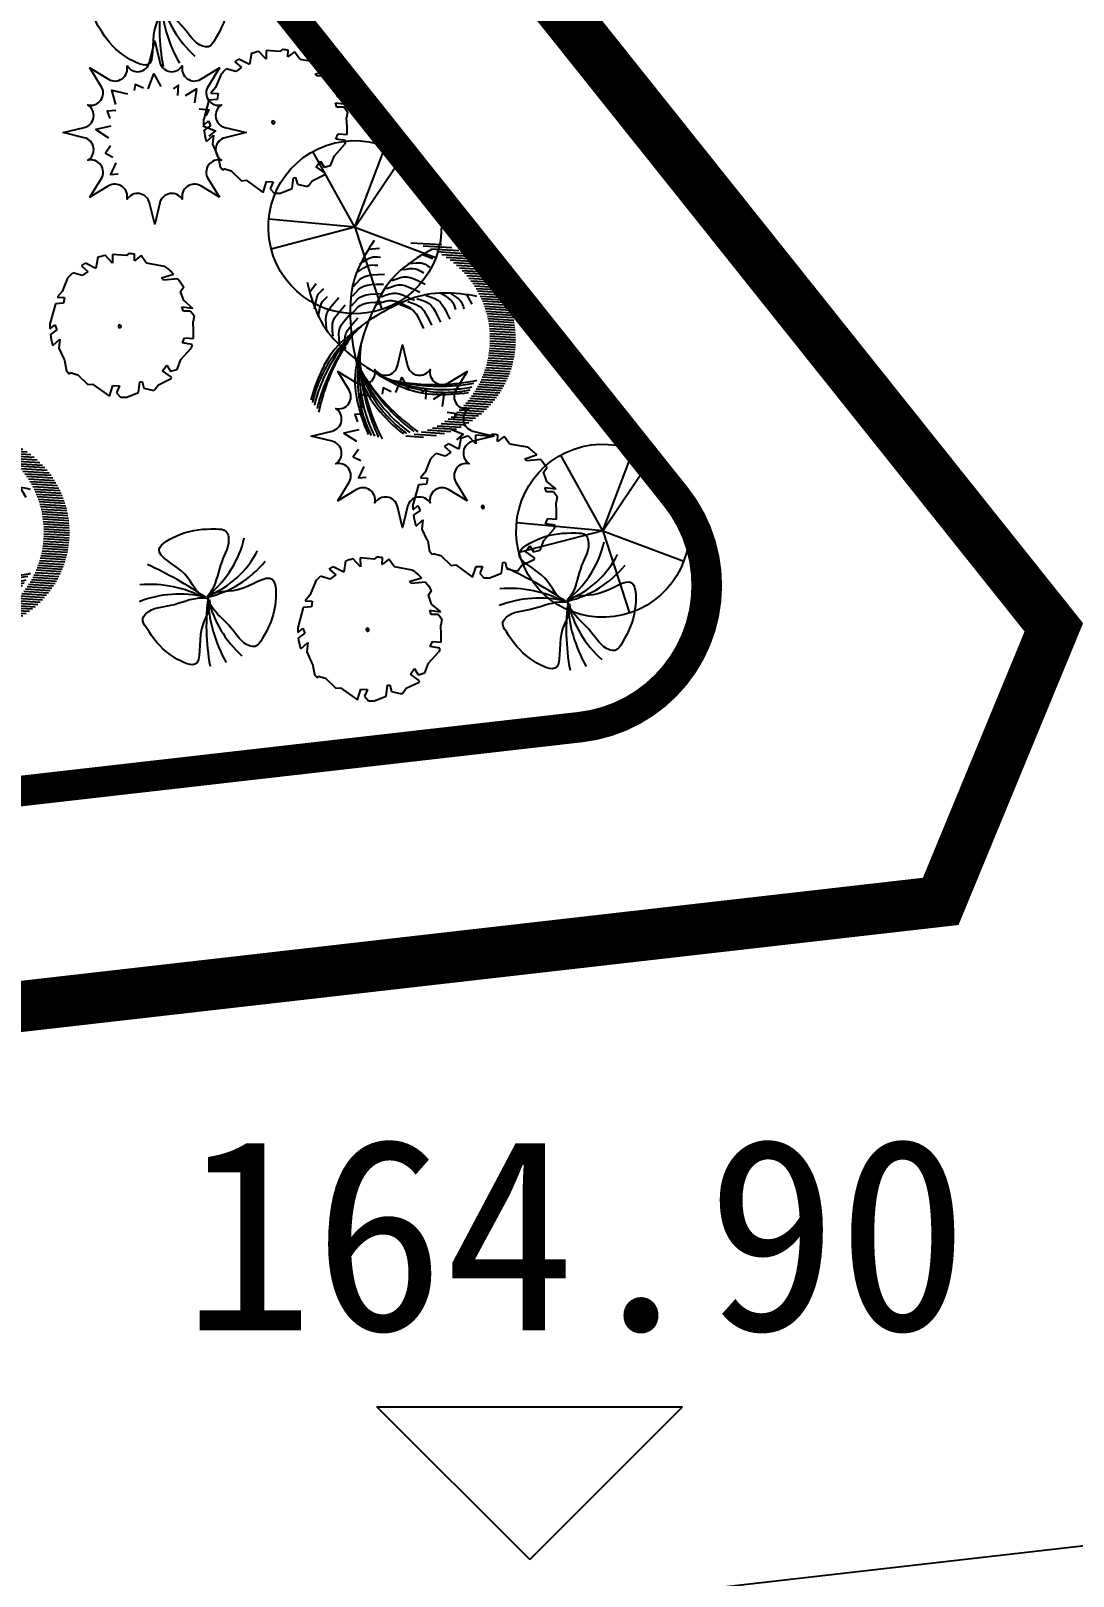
# Model space of a CAD drawing. Extents: x -809667 to 586099, y 3084146 to 3634412.
# Drawn here: x 381991.97 to 382002.2, y 3085686.05 to 3085701.21 of the extents above; entities that cross this region are included whole.
import ezdxf

# ---------------------------------------------------------------- set-up
doc = ezdxf.new("R2010")
doc.units = 0
doc.header["$LTSCALE"] = 0.5
doc.header["$PDSIZE"] = 0.2
doc.linetypes.add('CONTINOUS', pattern=[0])
doc.layers.get('0').update_dxf_attribs({"linetype": 'CONTINUOUS'})
doc.layers.get('Defpoints').update_dxf_attribs({"linetype": 'CONTINUOUS'})
for name, color, linetype in [('A-S-TREE', 95, 'CONTINUOUS'), ('DIM_ELEV', 3, 'CONTINUOUS'), ('PUB_DIM', 3, 'CONTINUOUS'), ('TREE', 3, 'CONTINUOUS'), ('TREE1', 7, 'CONTINUOUS'), ('图框', 4, 'CONTINUOUS'), ('建筑', 7, 'CONTINUOUS'), ('树木', 94, 'CONTINUOUS'), ('绿化图层', 84, 'CONTINUOUS'), ('设计图层', 7, 'CONTINUOUS')]:
    doc.layers.add(name, color=color, linetype=linetype)
doc.styles.add('_TCH_DIM_T3', font='SIMPLEX', dxfattribs={"width": 0.705882, "bigfont": 'GBCBIG'})
doc.styles.add('宋体', font='')
doc.styles.get('宋体').set_extended_font_data('SimSun')
doc.dimstyles.new('_TCH_ARCH&&1', dxfattribs={"dimtxt": 1.4875, "dimasz": 0.5, "dimexe": 1.25, "dimexo": 1.5, "dimgap": 0.63125, "dimtad": 1, "dimdec": 1, "dimzin": 0, "dimdsep": 46, "dimtxsty": '_TCH_DIM_T3', "dimblk": 'ARCHTICK', "dimcen": 0.09, "dimclrt": 7, "dimazin": 2, "dimtfac": 1, "dimtdec": 1, "dimtix": 1, "dimtmove": 2, "dimatfit": 3, "dimfxl": 0, "dimtolj": 1, "dimtzin": 0, "dimarcsym": 0})

# ---------------------------------------------------------------- blocks, each defined once
blk = doc.blocks.new('TREE1')
at = {"layer": 'A-S-TREE', "color": 0}
for p, q in [((-50, 23), (36, 4021)), ((-50, 23), (-3120, 2586)), ((-49, 22), (-3255, -2371)), ((-49, 23), (-2621, -3042)), ((-50, 23), (629, -3920)), ((-50, 23), (3590, -1636)), ((-50, 23), (3937, -304))]:
    blk.add_line(p, q, dxfattribs=at)
blk.add_ellipse((-50, 22), major_axis=(4000, 0), ratio=1, dxfattribs=at)
blk = doc.blocks.new('T-7')
at = {"layer": 'TREE', "color": 8, "ltscale": 200, "xscale": 0.4020618556701031, "yscale": 0.4020618556701031, "zscale": 0.4020618556701031, "rotation": 199.2879054791862}
blk.add_blockref('TREE1', (4, 110), dxfattribs=at)
blk = doc.blocks.new('*E54')
at = {"layer": 'TREE', "color": 0}
blk.add_ellipse((-2.37, 3.565), major_axis=(2.696, 1.394), ratio=1, start_param=0.518575, end_param=0.519414, dxfattribs=at)
blk = doc.blocks.new('A$C4C586FE1')
at = {"layer": 'TREE', "color": 0}
for p, q in [((1100, 2801), (873, 2660)), ((1294, 2743), (1193, 2819)), ((1261, 2599), (1294, 2743)), ((1418, 2836), (1389, 2617)), ((1787, 2660), (1418, 2836)), ((514, 2441), (288, 2276)), ((570, 2555), (514, 2441)), ((785, 2557), (585, 2566)), ((842, 2436), (785, 2557)), ((885, 2449), (842, 2436)), ((873, 2660), (885, 2449)), ((1389, 2617), (1261, 2599)), ((1875, 2686), (1787, 2660)), ((2108, 2532), (1875, 2686)), ((2261, 2516), (2108, 2532)), ((2273, 2551), (2261, 2516)), ((2411, 2297), (2336, 2500)), ((330, 2136), (208, 2079)), ((288, 2276), (288, 2250)), ((288, 2250), (484, 2157)), ((422, 2031), (330, 2136)), ((484, 2157), (422, 2031)), ((2434, 2275), (2411, 2297)), ((2565, 2086), (2434, 2275)), ((171, 1878), (16, 1628)), ((208, 2079), (171, 1878)), ((2577, 1905), (2565, 2086)), ((2688, 2051), (2577, 1905)), ((2666, 1735), (2772, 1843)), ((6, 1547), (198, 1550)), ((198, 1550), (173, 1443)), ((2724, 1646), (2666, 1735)), ((2799, 1744), (2724, 1646)), ((2788, 1244), (2821, 1629)), ((173, 1443), (0, 1425)), ((0, 1425), (27, 1279)), ((27, 1279), (67, 1102)), ((2632, 1202), (2788, 1244)), ((67, 988), (67, 1102)), ((67, 988), (157, 906)), ((157, 906), (291, 931)), ((291, 931), (335, 852)), ((2635, 1086), (2632, 1202)), ((2775, 1105), (2635, 1086)), ((2643, 702), (2702, 978)), ((2702, 978), (2775, 1105)), ((335, 852), (122, 842)), ((123, 841), (320, 727)), ((320, 727), (414, 564)), ((414, 564), (369, 464)), ((513, 326), (783, 402)), ((827, 368), (610, 253)), ((783, 402), (827, 368)), ((2130, 415), (2352, 350)), ((2132, 192), (2130, 415)), ((2275, 501), (2371, 599)), ((2419, 413), (2275, 501)), ((2371, 599), (2563, 580)), ((1176, 133), (821, 132)), ((1176, 133), (1302, 10)), ((1302, 10), (1413, 132)), ((1413, 132), (1432, 0)), ((1540, 5), (1587, 59)), ((1587, 59), (1859, 85)), ((1826, 254), (2000, 124)), ((1859, 85), (1826, 254))]:
    blk.add_line(p, q, dxfattribs=at)
at = {"layer": 'TREE', "color": 0, "extrusion": (0, 0, -1)}
for major_axis, start_param, end_param in [((1003, 1003), -1.011805, -0.945114), ((1003, 1003), -1.426629, -1.413216), ((1003, 1003), -0.139248, -0.081961), ((839, 1144), 0.475418, 0.633835), ((1003, 1003), 4.017991, 4.075425), ((1003, 1003), 0.553886, 0.636541), ((1003, 1003), 1.314933, 1.417635), ((839, 1143), 3.200433, 3.340883), ((1003, 1003), 1.573401, 1.638153), ((839, 1144), 2.942836, 3.115157), ((1003, 1003), 2.270337, 2.346427), ((1003, 1003), 1.829101, 1.934165)]:
    blk.add_ellipse((1418, 1418), major_axis=major_axis, ratio=1, start_param=start_param, end_param=end_param, dxfattribs=at)
at = {"layer": 'TREE', "color": 0, "linetype": 'Continuous'}
for start_param, end_param in [(0.01341, 3.155003), (3.155003, 6.296595)]:
    blk.add_ellipse((1466, 1447), major_axis=(19.2, 19.2), ratio=1, start_param=start_param, end_param=end_param, dxfattribs=at)
at = {"layer": 'TREE', "color": 8, "linetype": 'CONTINOUS', "extrusion": (0, 0, -1), "xscale": 467.4085850556439, "yscale": 467.4085850556439, "zscale": -467.4085850556439, "rotation": 278.9250190116231}
blk.add_blockref('*E54', (-2893, 66), dxfattribs=at)
blk = doc.blocks.new('红枫')
at = {"color": 0}
blk.add_lwpolyline([(1297, -1371), (924, -1143, 0.665495), (552, -1412, 0.665495), (98, -1485), (-4, -1910), (-107, -1485, 0.665495), (-561, -1412, 0.665495), (-933, -1143), (-1306, -1371), (-1078, -998, 0.665495), (-1348, -625, 0.665495), (-1420, -172), (-1845, -69), (-1420, 34, 0.665495), (-1348, 487, 0.665495), (-1078, 859), (-1306, 1233), (-933, 1005, 0.665495), (-561, 1274, 0.665495), (-107, 1347), (-4, 1772), (98, 1347, 0.665495), (552, 1274, 0.665495), (924, 1005), (1297, 1233), (1069, 859, 0.665495), (1339, 487, 0.665495), (1411, 34), (1836, -69), (1411, -172, 0.665495), (1339, -625, 0.665495), (1069, -998)], format="xyb", close=True, dxfattribs=at)
blk.add_lwpolyline([(1297, -1371), (924, -1143, 0.665495), (552, -1412, 0.665495), (98, -1485), (-4, -1910), (-107, -1485, 0.665495), (-561, -1412, 0.665495), (-933, -1143), (-1306, -1371), (-1078, -998, 0.665495), (-1348, -625, 0.665495), (-1420, -172), (-1845, -69), (-1420, 34, 0.665495), (-1348, 487, 0.665495), (-1078, 859), (-1306, 1233), (-933, 1005, 0.665495), (-561, 1274, 0.665495), (-107, 1347), (-4, 1772), (98, 1347, 0.665495), (552, 1274, 0.665495), (924, 1005), (1297, 1233), (1069, 859, 0.665495), (1339, 487, 0.665495), (1411, 34), (1836, -69), (1411, -172, 0.665495), (1339, -625, 0.665495), (1069, -998)], format="xyb", close=True, dxfattribs=at)
for points in [[(-137, 808), (-20, 1111), (120, 855)], [(-783, 497), (-869, 784), (-550, 714)], [(-231, 823), (-394, 901), (-417, 777)], [(462, 676), (478, 886), (369, 808)], [(618, 676), (836, 808), (797, 528)], [(-783, 372), (-962, 364), (-908, 217)], [(891, 411), (1085, 388), (1023, 271)], [(-885, 61), (-1188, -9), (-931, -172)], [(968, 69), (1218, -32), (1085, -141)], [(-892, -336), (-994, -484), (-846, -561)], [(-783, -678), (-892, -911), (-737, -896)]]:
    blk.add_lwpolyline(points, dxfattribs=at)
blk = doc.blocks.new('03')
at = {"layer": '树木', "color": 0}
for p, q in [((0.029, 1.518), (-0.112, 1.231)), ((0.063, 1.519), (-0.078, 1.232)), ((0.097, 1.519), (-0.045, 1.233)), ((0.13, 1.518), (-0.011, 1.232)), ((-0.566, 1.329), (-0.714, 1.031)), ((-0.518, 1.358), (-0.665, 1.062)), ((-0.472, 1.383), (-0.618, 1.088)), ((-0.428, 1.405), (-0.573, 1.111)), ((-0.385, 1.424), (-0.53, 1.131)), ((-0.343, 1.441), (-0.488, 1.149)), ((-0.303, 1.456), (-0.447, 1.164)), ((-0.263, 1.468), (-0.407, 1.178)), ((-0.224, 1.479), (-0.367, 1.189)), ((-0.186, 1.489), (-0.329, 1.199)), ((-0.148, 1.496), (-0.291, 1.208)), ((-0.112, 1.503), (-0.254, 1.215)), ((-0.076, 1.508), (-0.218, 1.221)), ((-0.04, 1.512), (-0.182, 1.225)), ((-0.005, 1.516), (-0.147, 1.229)), ((0.163, 1.516), (0.021, 1.231)), ((0.195, 1.513), (0.054, 1.229)), ((0.227, 1.51), (0.086, 1.225)), ((0.258, 1.506), (0.117, 1.221)), ((0.289, 1.501), (0.148, 1.217)), ((0.32, 1.495), (0.179, 1.211)), ((0.35, 1.488), (0.209, 1.205)), ((0.38, 1.481), (0.239, 1.198)), ((0.409, 1.473), (0.269, 1.19)), ((0.438, 1.464), (0.298, 1.182)), ((0.467, 1.455), (0.327, 1.173)), ((0.496, 1.445), (0.356, 1.163)), ((0.524, 1.434), (0.384, 1.152)), ((0.552, 1.423), (0.412, 1.141)), ((0.579, 1.411), (0.44, 1.129)), ((0.606, 1.398), (0.467, 1.117)), ((0.633, 1.384), (0.494, 1.104)), ((0.66, 1.37), (0.521, 1.09)), ((0.686, 1.355), (0.547, 1.075)), ((0.712, 1.34), (0.573, 1.06)), ((-0.794, 1.14), (-0.951, 0.823)), ((-0.728, 1.204), (-0.881, 0.896)), ((-0.67, 1.254), (-0.82, 0.951)), ((-0.616, 1.295), (-0.765, 0.994)), ((0.737, 1.324), (0.598, 1.044)), ((0.762, 1.307), (0.624, 1.028)), ((0.787, 1.289), (0.649, 1.01)), ((0.811, 1.271), (0.673, 0.992)), ((0.835, 1.252), (0.697, 0.974)), ((0.859, 1.233), (0.721, 0.954)), ((0.883, 1.212), (0.745, 0.934)), ((0.906, 1.191), (0.768, 0.913)), ((0.928, 1.169), (0.791, 0.892)), ((0.95, 1.146), (0.813, 0.869)), ((-0.875, 1.043), (-1.045, 0.699)), ((-0.254, 0.932), (-0.216, 0.957)), ((-0.216, 0.957), (-0.187, 0.974)), ((-0.197, 1.084), (-0.062, 1.101)), ((-0.187, 0.974), (-0.161, 0.985)), ((-0.161, 0.985), (-0.138, 0.991)), ((-0.138, 0.991), (-0.113, 0.992)), ((-0.113, 0.992), (-0.083, 0.991)), ((-0.083, 0.991), (-0.047, 0.988)), ((0.972, 1.123), (0.835, 0.846)), ((0.994, 1.098), (0.857, 0.822)), ((1.015, 1.073), (0.878, 0.797)), ((1.035, 1.047), (0.899, 0.771)), ((1.055, 1.02), (0.919, 0.744)), ((1.075, 0.992), (0.939, 0.717)), ((1.094, 0.963), (0.958, 0.688)), ((-0.86, 0.779), (-0.766, 0.877)), ((-0.755, 0.744), (-0.737, 0.761)), ((-0.737, 0.761), (-0.713, 0.779)), ((-0.713, 0.779), (-0.683, 0.8)), ((-0.337, 0.801), (-0.289, 0.833)), ((-0.302, 0.9), (-0.254, 0.932)), ((-0.289, 0.833), (-0.251, 0.857)), ((-0.251, 0.857), (-0.221, 0.874)), ((-0.237, 0.751), (-0.198, 0.763)), ((-0.221, 0.874), (-0.196, 0.885)), ((-0.198, 0.763), (-0.148, 0.77)), ((-0.196, 0.885), (-0.172, 0.891)), ((-0.172, 0.891), (-0.147, 0.893)), ((-0.148, 0.77), (-0.082, 0.775)), ((-0.147, 0.893), (-0.118, 0.892)), ((-0.118, 0.892), (-0.081, 0.889)), ((-0.082, 0.775), (0.003, 0.779)), ((1.112, 0.933), (0.977, 0.658)), ((1.13, 0.902), (0.995, 0.628)), ((1.148, 0.869), (1.012, 0.596)), ((1.165, 0.835), (1.029, 0.562)), ((1.181, 0.8), (1.046, 0.528)), ((1.196, 0.764), (1.061, 0.492)), ((-0.825, 0.57), (-0.808, 0.625)), ((-0.808, 0.625), (-0.795, 0.668)), ((-0.795, 0.668), (-0.782, 0.7)), ((-0.782, 0.7), (-0.769, 0.724)), ((-0.772, 0.526), (-0.759, 0.569)), ((-0.769, 0.724), (-0.755, 0.744)), ((-0.759, 0.569), (-0.746, 0.601)), ((-0.746, 0.601), (-0.733, 0.625)), ((-0.733, 0.625), (-0.719, 0.645)), ((-0.719, 0.645), (-0.701, 0.662)), ((-0.701, 0.662), (-0.677, 0.68)), ((-0.677, 0.68), (-0.647, 0.701)), ((-0.623, 0.567), (-0.576, 0.612)), ((-0.576, 0.612), (-0.512, 0.669)), ((-0.509, 0.513), (-0.445, 0.57)), ((-0.378, 0.625), (-0.337, 0.672)), ((-0.347, 0.553), (-0.313, 0.589)), ((-0.337, 0.672), (-0.302, 0.707)), ((-0.313, 0.589), (-0.281, 0.615)), ((-0.302, 0.707), (-0.271, 0.733)), ((-0.281, 0.615), (-0.248, 0.632)), ((-0.271, 0.733), (-0.237, 0.751)), ((-0.248, 0.632), (-0.208, 0.644)), ((-0.208, 0.644), (-0.158, 0.651)), ((-0.158, 0.651), (-0.092, 0.656)), ((-0.092, 0.656), (-0.007, 0.66)), ((1.211, 0.725), (1.076, 0.454)), ((1.224, 0.685), (1.09, 0.415)), ((1.237, 0.643), (1.103, 0.373)), ((1.248, 0.599), (1.115, 0.33)), ((-0.789, 0.471), (-0.772, 0.526)), ((-0.708, 0.371), (-0.704, 0.42)), ((-0.704, 0.42), (-0.696, 0.46)), ((-0.696, 0.46), (-0.681, 0.495)), ((-0.681, 0.495), (-0.658, 0.529)), ((-0.658, 0.529), (-0.623, 0.567)), ((-0.629, 0.362), (-0.615, 0.396)), ((-0.615, 0.396), (-0.591, 0.43)), ((-0.591, 0.43), (-0.557, 0.468)), ((-0.557, 0.468), (-0.509, 0.513)), ((-0.49, 0.369), (-0.442, 0.414)), ((-0.442, 0.414), (-0.379, 0.471)), ((-0.399, 0.387), (-0.358, 0.435)), ((-0.388, 0.506), (-0.347, 0.553)), ((-0.378, 0.334), (-0.314, 0.391)), ((-0.358, 0.435), (-0.323, 0.47)), ((-0.324, 0.368), (-0.292, 0.394)), ((-0.323, 0.47), (-0.292, 0.496)), ((-0.292, 0.496), (-0.259, 0.514)), ((-0.292, 0.394), (-0.259, 0.411)), ((-0.259, 0.514), (-0.219, 0.525)), ((-0.259, 0.411), (-0.219, 0.423)), ((-0.219, 0.525), (-0.169, 0.533)), ((-0.219, 0.423), (-0.169, 0.43)), ((-0.169, 0.533), (-0.103, 0.538)), ((-0.169, 0.43), (-0.104, 0.435)), ((-0.104, 0.435), (-0.018, 0.439)), ((-0.103, 0.538), (-0.018, 0.542)), ((1.259, 0.552), (1.126, 0.284)), ((1.267, 0.502), (1.135, 0.235)), ((1.274, 0.449), (1.143, 0.183)), ((1.279, 0.391), (1.149, 0.127)), ((-1.175, 0.191), (-1.137, 0.321)), ((-1.07, 0.184), (-1.066, 0.208)), ((-1.066, 0.208), (-1.058, 0.232)), ((-1.058, 0.232), (-1.045, 0.259)), ((-1.045, 0.259), (-1.028, 0.291)), ((-0.967, 0.188), (-0.95, 0.22)), ((-0.846, 0.174), (-0.816, 0.254)), ((-0.741, 0.118), (-0.711, 0.197)), ((-0.711, 0.308), (-0.708, 0.371)), ((-0.644, 0.21), (-0.642, 0.272)), ((-0.642, 0.272), (-0.637, 0.322)), ((-0.637, 0.322), (-0.629, 0.362)), ((-0.575, 0.174), (-0.571, 0.223)), ((-0.571, 0.223), (-0.563, 0.263)), ((-0.563, 0.263), (-0.548, 0.298)), ((-0.548, 0.298), (-0.525, 0.332)), ((-0.525, 0.332), (-0.49, 0.369)), ((-0.498, 0.183), (-0.484, 0.218)), ((-0.484, 0.218), (-0.46, 0.252)), ((-0.46, 0.252), (-0.426, 0.289)), ((-0.426, 0.289), (-0.378, 0.334)), ((-0.4, 0.285), (-0.358, 0.332)), ((-0.358, 0.332), (-0.324, 0.368)), ((1.282, 0.328), (1.152, 0.066)), ((1.28, 0.257), (1.152, -0.001)), ((-1.07, 0.157), (-1.07, 0.184)), ((-1.066, 0.123), (-1.07, 0.157)), ((-1.059, 0.078), (-1.066, 0.123)), ((-1.048, 0.021), (-1.059, 0.078)), ((-0.992, 0.113), (-0.988, 0.137)), ((-0.992, 0.086), (-0.992, 0.113)), ((-0.988, 0.052), (-0.992, 0.086)), ((-0.988, 0.137), (-0.98, 0.161)), ((-0.981, 0.007), (-0.988, 0.052)), ((-0.97, -0.05), (-0.981, 0.007)), ((-0.98, 0.161), (-0.967, 0.188)), ((-0.886, 0.022), (-0.881, 0.063)), ((-0.882, -0.016), (-0.886, 0.022)), ((-0.881, 0.063), (-0.867, 0.112)), ((-0.867, 0.112), (-0.846, 0.174)), ((-0.781, -0.035), (-0.776, 0.006)), ((-0.776, 0.006), (-0.763, 0.055)), ((-0.763, 0.055), (-0.741, 0.118)), ((-0.658, -0.001), (-0.636, 0.061)), ((-0.636, 0.061), (-0.606, 0.141)), ((-0.577, 0.111), (-0.575, 0.174)), ((-0.564, -0.042), (-0.542, 0.02)), ((-0.542, 0.02), (-0.512, 0.1)), ((-0.513, 0.031), (-0.511, 0.094)), ((-0.511, 0.094), (-0.507, 0.143)), ((-0.507, 0.143), (-0.498, 0.183)), ((1.256, 0.074), (1.135, -0.17)), ((1.273, 0.175), (1.147, -0.078)), ((-0.871, -0.055), (-0.882, -0.016)), ((-0.852, -0.1), (-0.871, -0.055)), ((-0.825, -0.157), (-0.852, -0.1)), ((-0.778, -0.072), (-0.781, -0.035)), ((-0.766, -0.112), (-0.778, -0.072)), ((-0.747, -0.157), (-0.766, -0.112)), ((-0.72, -0.214), (-0.747, -0.157)), ((-0.676, -0.091), (-0.671, -0.05)), ((-0.673, -0.129), (-0.676, -0.091)), ((-0.662, -0.168), (-0.673, -0.129)), ((-0.671, -0.05), (-0.658, -0.001)), ((-0.642, -0.214), (-0.662, -0.168)), ((-0.582, -0.132), (-0.577, -0.091)), ((-0.579, -0.17), (-0.582, -0.132)), ((-0.568, -0.209), (-0.579, -0.17)), ((-0.577, -0.091), (-0.564, -0.042)), ((1.213, -0.081), (1.117, -0.275)), ((-0.733, -0.449), (-0.77, -0.372)), ((-0.62, -0.411), (-0.658, -0.334)), ((-0.615, -0.27), (-0.642, -0.214)), ((-0.549, -0.255), (-0.568, -0.209)), ((-0.522, -0.311), (-0.549, -0.255)), ((-0.507, -0.373), (-0.545, -0.296)), ((-0.476, -0.431), (-0.507, -0.373)), ((-0.413, -0.332), (-0.451, -0.255)), ((-0.382, -0.39), (-0.413, -0.332)), ((-0.969, -0.678), (-1.039, -0.562)), ((-0.93, -0.537), (-0.942, -0.502)), ((-0.919, -0.564), (-0.93, -0.537)), ((-0.908, -0.586), (-0.919, -0.564)), ((-0.825, -0.529), (-0.837, -0.494)), ((-0.814, -0.556), (-0.825, -0.529)), ((-0.803, -0.578), (-0.814, -0.556)), ((-0.702, -0.507), (-0.733, -0.449)), ((-0.675, -0.55), (-0.702, -0.507)), ((-0.648, -0.582), (-0.675, -0.55)), ((-0.589, -0.469), (-0.62, -0.411)), ((-0.562, -0.512), (-0.589, -0.469)), ((-0.535, -0.543), (-0.562, -0.512)), ((-0.506, -0.567), (-0.535, -0.543)), ((-0.469, -0.585), (-0.506, -0.567)), ((-0.449, -0.474), (-0.476, -0.431)), ((-0.422, -0.505), (-0.449, -0.474)), ((-0.393, -0.529), (-0.422, -0.505)), ((-0.356, -0.547), (-0.393, -0.529)), ((-0.355, -0.433), (-0.382, -0.39)), ((-0.31, -0.564), (-0.356, -0.547)), ((-0.328, -0.465), (-0.355, -0.433)), ((-0.299, -0.488), (-0.328, -0.465)), ((-0.25, -0.583), (-0.31, -0.564)), ((-0.262, -0.506), (-0.299, -0.488)), ((-0.216, -0.524), (-0.262, -0.506)), ((-0.156, -0.542), (-0.216, -0.524)), ((-0.893, -0.606), (-0.908, -0.586)), ((-0.872, -0.624), (-0.893, -0.606)), ((-0.845, -0.645), (-0.872, -0.624)), ((-0.807, -0.67), (-0.845, -0.645)), ((-0.758, -0.701), (-0.807, -0.67)), ((-0.788, -0.597), (-0.803, -0.578)), ((-0.767, -0.616), (-0.788, -0.597)), ((-0.74, -0.637), (-0.767, -0.616)), ((-0.703, -0.661), (-0.74, -0.637)), ((-0.653, -0.692), (-0.703, -0.661)), ((-0.618, -0.605), (-0.648, -0.582)), ((-0.582, -0.623), (-0.618, -0.605)), ((-0.536, -0.64), (-0.582, -0.623)), ((-0.476, -0.659), (-0.536, -0.64)), ((-0.423, -0.602), (-0.469, -0.585)), ((-0.363, -0.621), (-0.423, -0.602))]:
    blk.add_line(p, q, dxfattribs=at)
for centre, radius, start, end in [((1.529, 0.053), 2.01, 145.484, 157.144), ((1.13, 1.067), 2.01, 184.5918, 196.2518), ((0.723, 0.392), 1.136, 157.144, 178.0247), ((-1.695, 1.287), 2.564, 344.0494, 348.9103), ((-1.695, 1.287), 2.564, 339.1884, 344.0494), ((-1.037, 1.127), 2.015, 333.2953, 346.1281), ((-1.525, 1.295), 2.429, 341.9996, 346.9383), ((-0.949, 1.103), 1.865, 340.6014, 347.749), ((-0.615, 0.978), 1.543, 341.8041, 348.6651), ((0.29, 0.822), 1.136, 196.2518, 217.1325), ((2.203, 0.341), 2.616, 178.0247, 188.7387), ((-0.949, 1.103), 1.865, 330.5829, 340.6014), ((-1.525, 1.295), 2.429, 336.1061, 341.9996), ((-0.615, 0.978), 1.543, 333.0784, 341.8041), ((0.455, 1.367), 2.01, 212.167, 223.827), ((-0.255, 0.733), 1.141, 313.3698, 333.2953), ((-1.525, 1.295), 2.429, 328.3844, 336.1061), ((-1.695, 1.287), 2.564, 331.6293, 339.1884), ((-0.615, 0.978), 1.543, 321.697, 333.0784), ((1.471, 1.716), 2.616, 217.1325, 227.8465), ((-1.525, 1.295), 2.429, 320.6626, 328.3844), ((-1.695, 1.287), 2.564, 324.0702, 331.6293), ((-0.615, 0.978), 1.543, 310.3156, 321.697), ((-0.949, 1.103), 1.865, 321.6616, 330.5829), ((-0.176, 0.762), 1.136, 223.827, 244.7077), ((2.109, 0.327), 2.521, 188.7387, 199.6532), ((-1.203, 1.737), 2.521, 302.4554, 313.3698), ((-0.949, 1.103), 1.865, 312.7403, 321.6616), ((-0.11, 1.943), 2.429, 294.9659, 299.9046), ((-0.232, 2.062), 2.564, 297.0157, 301.8766), ((0.457, 2.1), 2.616, 244.7077, 255.4217), ((1.426, 0.349), 1.865, 199.0237, 207.9449), ((1.834, 0.799), 2.429, 206.9459, 214.6677), ((1.894, 0.958), 2.564, 210.3535, 217.9126), ((1.177, 0.094), 1.543, 196.5989, 207.9803), ((1.407, 1.646), 2.521, 227.8465, 238.7609), ((0.863, 1.233), 1.865, 238.1314, 247.0527), ((-0.11, 1.943), 2.429, 281.3506, 289.0724), ((-0.232, 2.062), 2.564, 284.5956, 292.1547), ((0.142, 1.391), 1.865, 283.5492, 293.5677), ((0.1, 1.47), 2.015, 286.2616, 299.0944), ((-0.11, 1.943), 2.429, 289.0724, 294.9659), ((0.278, 1.061), 1.543, 286.0447, 294.7704), ((-0.232, 2.062), 2.564, 292.1547, 297.0157), ((0.142, 1.391), 1.865, 293.5677, 300.7153), ((0.278, 1.061), 1.543, 294.7704, 301.6313), ((-1.254, 1.817), 2.616, 291.7414, 302.4554), ((0.808, -0.138), 1.141, 199.6532, 219.5786), ((1.426, 0.349), 1.865, 207.9449, 216.8662), ((0.433, 2.009), 2.521, 255.4217, 266.3361), ((0.896, 1.839), 2.429, 246.0537, 253.7754), ((0.842, 2.001), 2.564, 249.4612, 257.0204), ((0.831, 0.877), 1.543, 235.7067, 247.0881), ((0.142, 1.391), 1.865, 265.7066, 274.6279), ((-0.11, 1.943), 2.429, 273.6289, 281.3506), ((-0.232, 2.062), 2.564, 277.0364, 284.5956), ((0.278, 1.061), 1.543, 263.2819, 274.6633), ((0.691, 0.465), 1.141, 238.7609, 258.6864), ((0.863, 1.233), 1.865, 247.0527, 255.974), ((0.896, 1.839), 2.429, 253.7754, 261.4972), ((0.831, 0.877), 1.543, 247.0881, 258.4695), ((0.842, 2.001), 2.564, 257.0204, 264.5795), ((0.345, 0.631), 1.141, 266.3361, 286.2616), ((0.142, 1.391), 1.865, 274.6279, 283.5492), ((0.278, 1.061), 1.543, 274.6633, 286.0447), ((0.896, 1.839), 2.429, 261.4972, 267.3907), ((0.842, 2.001), 2.564, 264.5795, 269.4404), ((0.842, 2.001), 2.564, 269.4404, 274.3014), ((-0.719, 1.316), 2.01, 259.2007, 270.8607), ((-0.706, 0.442), 1.136, 270.8607, 291.7414), ((1.177, 0.094), 1.543, 207.9803, 219.3617), ((1.834, 0.799), 2.429, 214.6677, 222.3894), ((1.894, 0.958), 2.564, 217.9126, 225.4718), ((0.863, 1.233), 1.865, 255.974, 265.9925), ((0.863, 1.323), 2.015, 258.6864, 271.5192), ((0.831, 0.877), 1.543, 258.4695, 267.1952), ((0.863, 1.233), 1.865, 265.9925, 273.1401), ((0.831, 0.877), 1.543, 267.1952, 274.0561), ((0.896, 1.839), 2.429, 267.3907, 272.3294), ((1.483, 0.42), 2.015, 219.5786, 232.4114), ((1.426, 0.349), 1.865, 216.8662, 226.8847), ((1.177, 0.094), 1.543, 219.3617, 228.0874), ((1.834, 0.799), 2.429, 222.3894, 228.2829), ((1.894, 0.958), 2.564, 225.4718, 230.3327), ((1.177, 0.094), 1.543, 228.0874, 234.9484), ((1.426, 0.349), 1.865, 226.8847, 234.0323), ((1.834, 0.799), 2.429, 228.2829, 233.2216), ((1.894, 0.958), 2.564, 230.3327, 235.1936)]:
    blk.add_arc(centre, radius, start, end, dxfattribs=at)
blk = doc.blocks.new('白玉兰')
at = {"color": 0}
for centre, radius, start, end in [((-713, 1844), 1941, 291.8214, 332.6346), ((-1261, 1665), 2054, 309.3934, 347.1655), ((-4729, -6984), 8429, 56.1879, 65.279), ((-478, 2077), 2115, 283.2993, 320.8528), ((-559, -2135), 2214, 76.7033, 111.4018), ((-1148, -2037), 2310, 61.625, 95.1491), ((4371, -556), 4392, 172.1708, 190.6677), ((2827, 107), 2821, 182.2544, 209.8868), ((2146, 475), 2185, 193.3063, 228.4107)]:
    blk.add_arc(centre, radius, start, end, dxfattribs=at)
for points in [[(-33, 16), (-233, 73), (-342, 562), (-1254, 922), (-425, 1375), (-33, 1392), (376, 1386), (477, 1091), (236, 716), (185, 277), (29, 67), (-7, 18)], [(8, 31), (155, 177), (635, 34), (1395, 653), (1385, -291), (1209, -641), (1004, -995), (697, -939), (487, -546), (129, -287), (22, -49), (-3, 7)], [(36, -22), (99, -220), (-250, -580), (-51, -1540), (-885, -1095), (-1114, -777), (-1334, -432), (-1142, -186), (-697, -181), (-301, 17), (-41, 2), (21, -1)]]:
    blk.add_open_spline(points, degree=3, knots=[0, 0, 0, 0, 621.989778, 1340.944545, 1869.007736, 2592.427455, 2798.699245, 2915.827596, 3435.261502, 4029.77129, 4212.300518, 4212.300518, 4212.300518, 4212.300518], dxfattribs=at)
blk = doc.blocks.new('_ArchTick')
at = {"color": 0, "linetype": 'ByBlock', "const_width": 0.4}
blk.add_lwpolyline([(-0.5, -0.5), (0.5, 0.5)], dxfattribs=at)
blk = doc.blocks.new('*D88')
at = {"layer": 'Defpoints', "color": 0, "linetype": 'Continuous', "transparency": 16777216}
for p in [(382008.884, 3085687.095), (382009.014, 3085685.951), (381941.894, 3085678.283)]:
    blk.add_point(p, dxfattribs=at)
at = {"layer": 'PUB_DIM', "color": 0, "linetype": 'Continuous', "lineweight": -2, "transparency": 16777216}
for p, q in [((382008.844, 3085687.442), (382008.742, 3085688.337)), ((382008.884, 3085687.095), (381980.226, 3085683.821)), ((381941.764, 3085679.427), (381975.842, 3085683.32)), ((381941.724, 3085679.774), (381941.622, 3085680.669))]:
    blk.add_line(p, q, dxfattribs=at)
at = {"layer": 'PUB_DIM', "color": 0, "linetype": 'Continuous', "lineweight": -2, "transparency": 16777216, "xscale": 0.5, "yscale": 0.5, "zscale": 0.5}
for p, rotation in [((382008.884, 3085687.095), 6.517542767539664), ((381941.764, 3085679.427), 186.5175427675397)]:
    blk.add_blockref('_ArchTick', p, dxfattribs=dict(at, rotation=rotation))
at = {"layer": 'PUB_DIM', "color": 7, "linetype": 'Continuous', "transparency": 16777216, "insert": (381977.892, 3085684.81), "char_height": 1.4875, "attachment_point": 5, "rotation": 6.5175, "style": '_TCH_DIM_T3'}
blk.add_mtext('\\A1;67.6', dxfattribs=at)
blk = doc.blocks.new('*D107')
at = {"layer": 'Defpoints', "color": 0, "linetype": 'Continuous', "transparency": 16777216}
for p in [(381995.909, 3085715.205), (382017.026, 3085698.898), (382012.071, 3085694.945)]:
    blk.add_point(p, dxfattribs=at)
at = {"layer": 'PUB_DIM', "color": 0, "linetype": 'Continuous', "lineweight": -2, "transparency": 16777216}
for p, q in [((381997.082, 3085716.14), (382001.841, 3085719.937)), ((382000.864, 3085719.157), (382017.026, 3085698.898)), ((382013.243, 3085695.88), (382018.003, 3085699.677))]:
    blk.add_line(p, q, dxfattribs=at)
at = {"layer": 'PUB_DIM', "color": 0, "linetype": 'Continuous', "lineweight": -2, "transparency": 16777216, "xscale": 0.5, "yscale": 0.5, "zscale": 0.5}
for p, rotation in [((382000.864, 3085719.157), 128.58050783308), ((382017.026, 3085698.898), 308.58050783308)]:
    blk.add_blockref('_ArchTick', p, dxfattribs=dict(at, rotation=rotation))
at = {"layer": 'PUB_DIM', "color": 7, "linetype": 'Continuous', "transparency": 16777216, "insert": (382010.02, 3085709.885), "char_height": 1.4875, "attachment_point": 5, "rotation": 308.5805, "style": '_TCH_DIM_T3'}
blk.add_mtext('\\A1;25.9', dxfattribs=at)

msp = doc.modelspace()

# ---------------------------------------------------------------- linework, layer by layer
at = {"layer": 'DIM_ELEV', "linetype": 'Continuous'}
for p, q in [((381996.869, 3085686.209), (381995.369, 3085687.709)), ((381995.369, 3085687.709), (381998.369, 3085687.709)), ((381996.869, 3085686.209), (381998.369, 3085687.709))]:
    msp.add_line(p, q, dxfattribs=at)
at = {"layer": '建筑', "linetype": 'Continuous', "const_width": 0.5, "flags": 128}
for points in [[(381941.96, 3085678.285), (382008.487, 3085685.885), (382012.173, 3085694.81), (381995.792, 3085715.333), (381989.852, 3085710.592), (382002.012, 3085695.357), (382000.902, 3085692.668), (381948.351, 3085686.665), (381948.112, 3085688.751), (381940.859, 3085687.922)], [(381955.405, 3085687.47), (381956.267, 3085679.92), (382008.487, 3085685.885), (382012.173, 3085694.81), (381995.792, 3085715.333), (381989.852, 3085710.592), (382002.012, 3085695.357), (382000.902, 3085692.668)], [(381962.558, 3085688.288), (381963.421, 3085680.737), (382008.487, 3085685.885), (382012.173, 3085694.81), (381995.792, 3085715.333), (381989.852, 3085710.592), (382002.012, 3085695.357), (382000.902, 3085692.668)], [(381969.712, 3085689.105), (381970.574, 3085681.554), (382008.487, 3085685.885), (382012.173, 3085694.81), (381995.792, 3085715.333), (381989.852, 3085710.592), (382002.012, 3085695.357), (382000.902, 3085692.668)]]:
    msp.add_lwpolyline(points, close=True, dxfattribs=at)
at = {"layer": '建筑', "color": 6, "const_width": 0.3}
for points in [[(381948.112, 3085688.751), (381997.364, 3085694.378, 0.589508), (381998.3, 3085696.642), (381988.211, 3085709.282), (381989.852, 3085710.592), (382002.012, 3085695.357), (382000.902, 3085692.668), (381948.351, 3085686.665)], [(381955.405, 3085687.47), (381955.166, 3085689.557), (381997.364, 3085694.378, 0.590827), (381998.3, 3085696.642), (381988.211, 3085709.282), (381989.852, 3085710.592), (382002.012, 3085695.357), (382000.902, 3085692.668)], [(381962.558, 3085688.288), (381962.32, 3085690.374), (381997.364, 3085694.378, 0.590827), (381998.3, 3085696.642), (381988.211, 3085709.282), (381989.852, 3085710.592), (382002.012, 3085695.357), (382000.902, 3085692.668)], [(381969.712, 3085689.105), (381969.473, 3085691.191), (381997.364, 3085694.378, 0.590827), (381998.3, 3085696.642), (381988.211, 3085709.282), (381989.852, 3085710.592), (382002.012, 3085695.357), (382000.902, 3085692.668)]]:
    msp.add_lwpolyline(points, format="xyb", close=True, dxfattribs=at)

# ---------------------------------------------------------------- block references
at = {"layer": 'TREE1', "color": 8, "xscale": 0.0005279999999329448, "yscale": 0.0005279999999329448, "zscale": 0.0005279999999329448}
for p in [(381995.14, 3085699.227), (381997.572, 3085696.248)]:
    msp.add_blockref('T-7', p, dxfattribs=at)
at = {"layer": '图框', "color": 8, "xscale": 0.0005, "yscale": 0.0005, "zscale": 0.0005, "rotation": 169.6965101826048}
for p in [(381995.204, 3085700.894), (381993.697, 3085698.893), (381997.26, 3085697.119), (381996.129, 3085695.914)]:
    msp.add_blockref('A$C4C586FE1', p, dxfattribs=at)
at = {"layer": '树木', "color": 8, "xscale": 0.8, "yscale": 0.8, "zscale": 0.8, "rotation": 292.8030004997092}
for p in [(381995.51, 3085698.141), (381991.132, 3085696.247)]:
    msp.add_blockref('03', p, dxfattribs=at)
at = {"layer": '绿化图层', "color": 8, "linetype": 'Continuous', "xscale": 0.0004880798049271107, "yscale": 0.0004880798049271107, "zscale": 0.04880798235096967}
for p in [(381993.245, 3085701.529), (381993.706, 3085695.645), (381997.238, 3085695.606)]:
    msp.add_blockref('白玉兰', p, dxfattribs=at)
at = {"layer": '设计图层', "color": 8, "linetype": 'Continuous', "xscale": 0.000487636998295784, "yscale": 0.000487636998295784, "zscale": 0.04876370063039211}
for p in [(381993.191, 3085700.246), (381995.623, 3085697.267)]:
    msp.add_blockref('红枫', p, dxfattribs=at)

# ---------------------------------------------------------------- texts
at = {"layer": 'DIM_ELEV', "color": 7, "linetype": 'Continuous', "style": '宋体'}
msp.add_text('164.90', height=1.8882, dxfattribs=at).set_placement((381993.465, 3085688.459))

# ---------------------------------------------------------------- dimensions: what is measured, and where the dimension line sits
at = {"layer": 'PUB_DIM', "linetype": 'Continuous'}
dim = msp.add_aligned_dim(p1=(381995.909, 3085715.205), p2=(382012.071, 3085694.945), distance=6.339, dimstyle='_TCH_ARCH&&1', dxfattribs=at)
dim.commit()
dim.dimension.update_dxf_attribs({"geometry": '*D107', "text_midpoint": (382010.02, 3085709.885)})
dim = msp.add_linear_dim(base=(382008.884, 3085687.095), p1=(381941.894, 3085678.283), p2=(382009.014, 3085685.951), angle=6.5175, dimstyle='_TCH_ARCH&&1', dxfattribs=at)
dim.commit()
dim.dimension.update_dxf_attribs({"geometry": '*D88', "text_midpoint": (381977.892, 3085684.81), "dimtype": 129})

doc.saveas('drawing.dxf')
